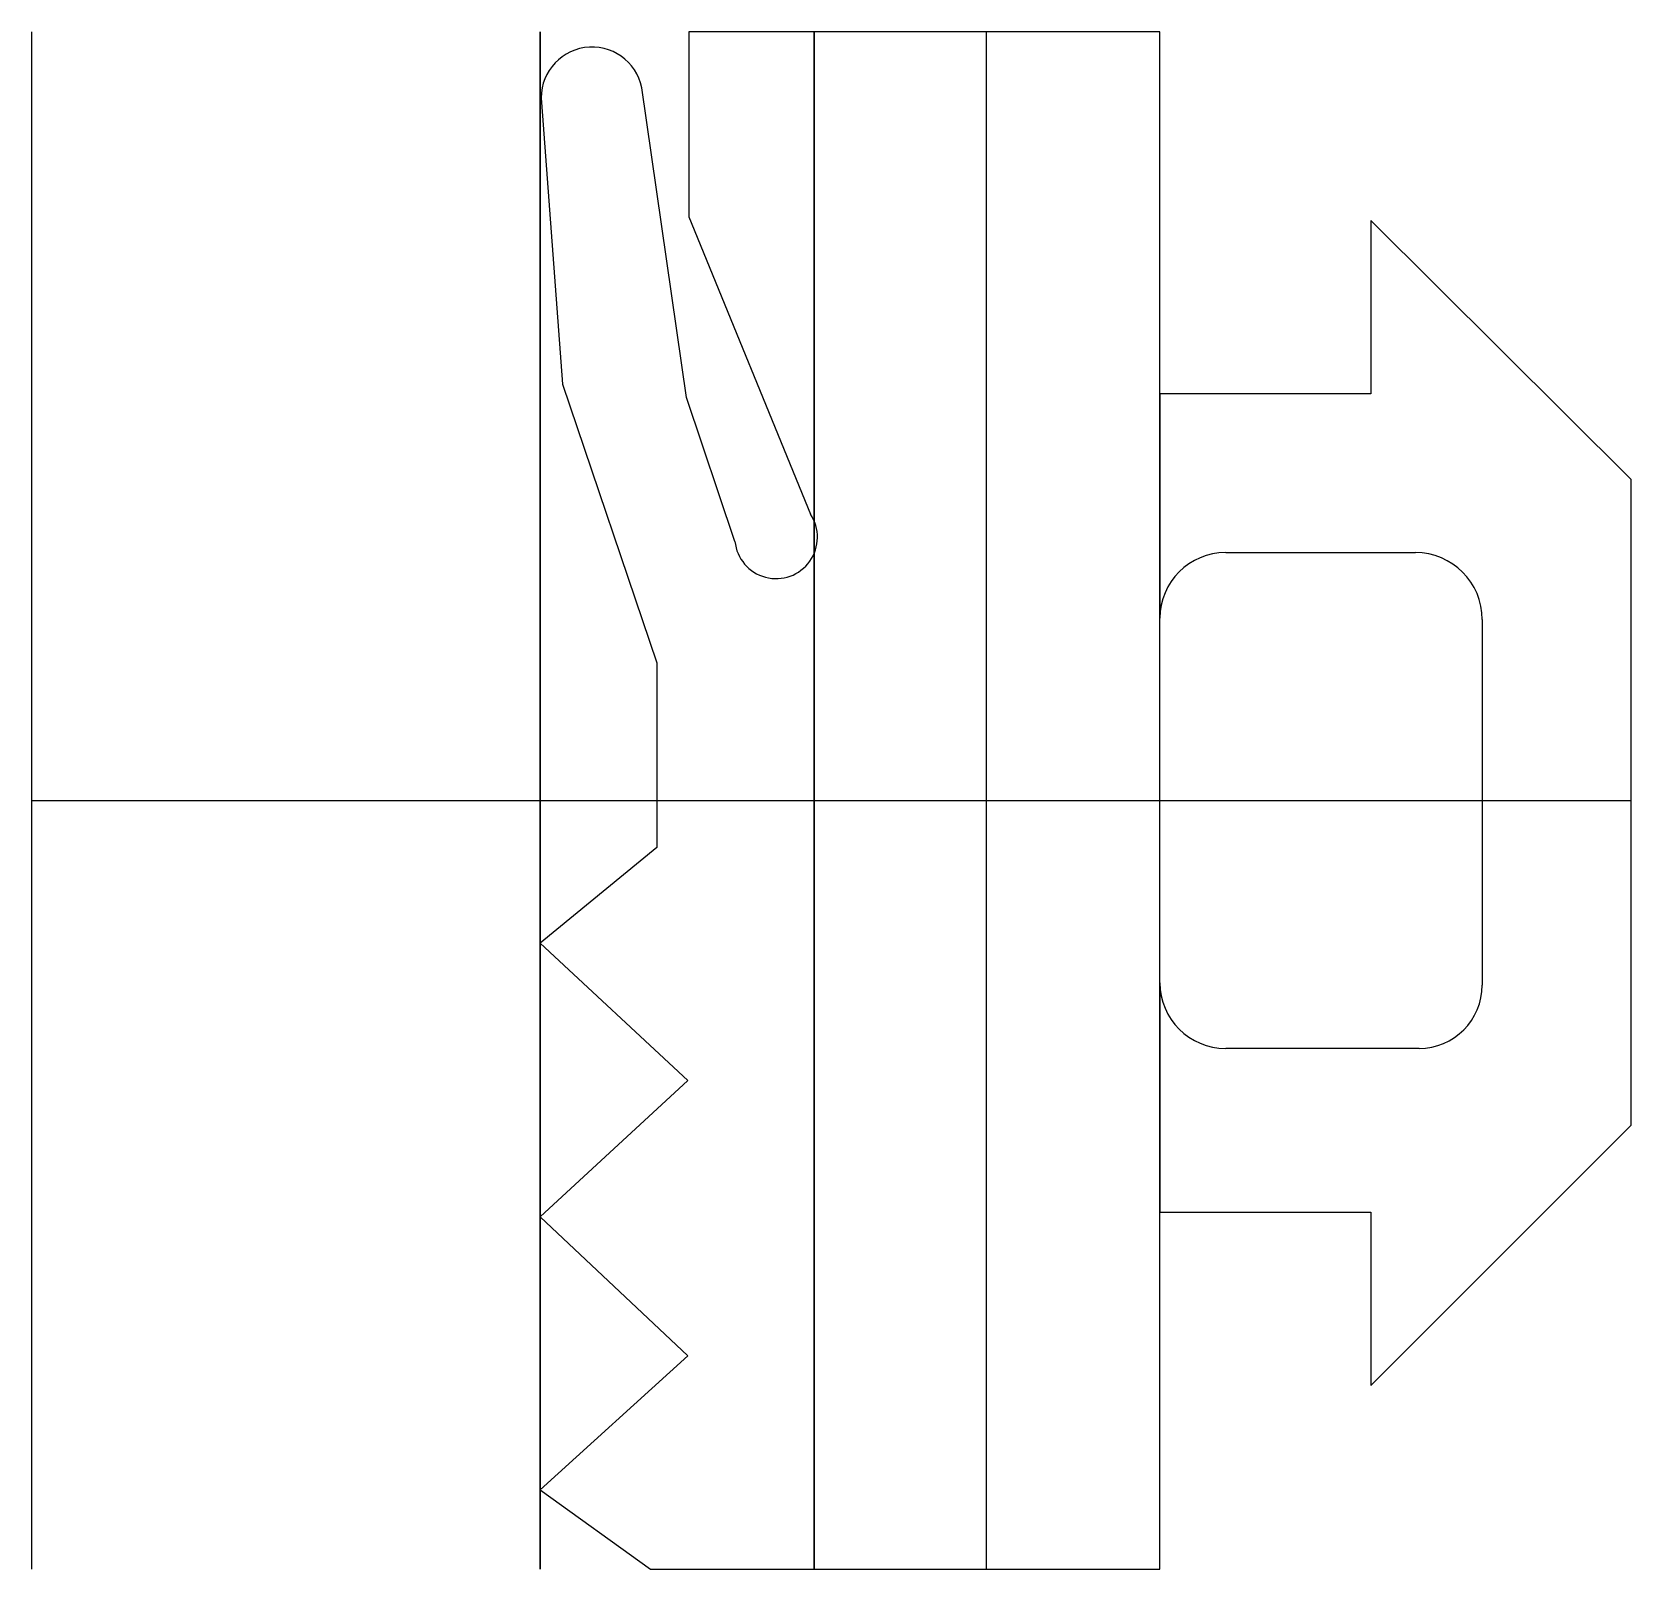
# Model space of a CAD drawing. Extents: x -9.1 to 3.8, y -6.2 to 6.2.
import ezdxf

# ---------------------------------------------------------------- set-up
doc = ezdxf.new("R2010")
doc.units = 0
doc.layers.get('0').update_dxf_attribs({"linetype": 'CONTINUOUS'})

msp = doc.modelspace()

# ---------------------------------------------------------------- linework, layer by layer
at = {"linetype": 'CONTINUOUS'}
for p, q in [((-9.1, -6.2), (-9.1, 6.2)), ((-5, 6.2), (-5, -6.2)), ((-5, -6.2), (-5, 6.2)), ((-2.79, 6.2), (-3.8, 6.2)), ((-3.8, 6.2), (-3.8, 4.71)), ((-2.79, -6.2), (-2.79, 6.2)), ((0, 6.2), (-2.79, 6.2)), ((-2.79, 6.2), (-2.79, -6.2)), ((-2.79, -6.2), (-2.79, 6.2)), ((-2.79, -6.2), (-2.79, 6.2)), ((-1.4, -6.2), (-1.4, 6.2)), ((0, -6.2), (0, 6.2)), ((0, 3.28), (0, 6.2)), ((-3.82, 3.25), (-4.18, 5.75)), ((-4.99, 5.63), (-4.82, 3.36)), ((-3.8, 4.71), (-2.82, 2.31)), ((0, -4.72), (0, 4.68)), ((3.8, 2.59), (1.7, 4.68)), ((1.7, 4.68), (1.7, 3.28)), ((-4.82, 3.36), (-4.06, 1.11)), ((-3.43, 2.09), (-3.82, 3.25)), ((0, 1.47), (0, 3.28)), ((1.7, 3.28), (0, 3.28)), ((0, 3.28), (0, 1.47)), ((3.8, -2.62), (3.8, 2.59)), ((0.53, 2), (2.06, 2)), ((0, -1.53), (0, 1.47)), ((2.6, 1.46), (2.6, -1.49)), ((-4.06, 1.11), (-4.06, -0.38)), ((-9.1, 0), (3.8, 0)), ((-5, 0), (-2.79, 0)), ((0, 0), (3.8, 0)), ((-4.06, -0.38), (-5, -1.15)), ((-5, -1.15), (-3.81, -2.26)), ((0, -1.47), (0, -3.32)), ((0, -3.3), (0, -1.53)), ((2.09, -2), (0.53, -2)), ((-3.81, -2.26), (-5, -3.36)), ((1.7, -4.72), (3.8, -2.62)), ((0, -6.2), (0, -3.3)), ((0, -3.32), (1.7, -3.32)), ((1.7, -3.32), (1.7, -4.72)), ((-5, -3.36), (-3.81, -4.48)), ((-3.81, -4.48), (-5, -5.56)), ((-5, -5.56), (-4.11, -6.2)), ((-4.11, -6.2), (-2.79, -6.2)), ((-2.79, -6.2), (0, -6.2))]:
    msp.add_line(p, q, dxfattribs=at)
for centre, radius, start, end in [((-4.582, 5.668), 0.41, 11.4741, 185.3798), ((-3.097, 2.124), 0.334, 185.7812, 33.883), ((0.53, 1.47), 0.53, 90, 180), ((2.06, 1.46), 0.54, 0, 90), ((0.53, -1.47), 0.53, 180, 270), ((2.09, -1.49), 0.51, 270, 0)]:
    msp.add_arc(centre, radius, start, end, dxfattribs=at)

doc.saveas('drawing.dxf')
